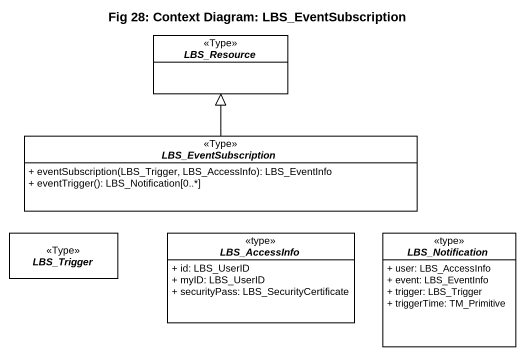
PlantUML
@startuml
title Fig 28: Context Diagram: LBS_EventSubscription
hide circle
hide empty members
skinparam classAttributeIconSize 0
abstract class LBS_Resource <<Type>>
abstract class LBS_EventSubscription <<Type>> {
  + eventSubscription(LBS_Trigger, LBS_AccessInfo): LBS_EventInfo
  + eventTrigger(): LBS_Notification[0..*]
}
abstract class LBS_Trigger <<Type>>
abstract class LBS_AccessInfo <<type>> {
  + id: LBS_UserID
  + myID: LBS_UserID
  + securityPass: LBS_SecurityCertificate
}
abstract class LBS_Notification <<type>> {
  + user: LBS_AccessInfo
  + event: LBS_EventInfo
  + trigger: LBS_Trigger
  + triggerTime: TM_Primitive
}
LBS_EventSubscription -up-|> LBS_Resource
@enduml
